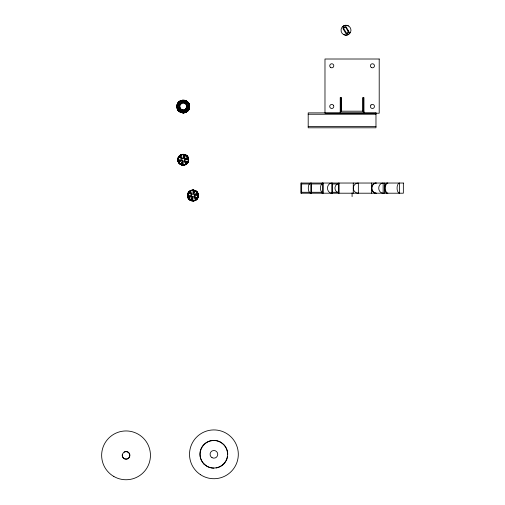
<?xml version="1.0" encoding="UTF-8"?>
<svg xmlns="http://www.w3.org/2000/svg" width="505" height="505" viewBox="0 0 505 505"><rect width="100%" height="100%" fill="white"/><g stroke="black" fill="none" stroke-linecap="round" stroke-linejoin="round"><path stroke-width="0.76" d="M177.81 159.731C177.495 152.744 188.971 152.744 188.655 159.731C188.971 166.719 177.495 166.719 177.81 159.731L177.855 159.024M187.532 195.511C187.216 188.523 198.692 188.523 198.377 195.511C198.692 202.499 187.216 202.499 187.532 195.511L187.576 194.804M182.526 165.11L183.233 165.154M183.94 154.36L183.233 154.309M192.247 200.883L192.954 200.933M193.661 190.132L192.954 190.088M181.832 164.971L181.156 164.744M184.634 154.498L185.31 154.726M191.553 200.744L190.877 200.517M194.356 190.271L195.031 190.499M348.5 25.919L346.007 25.25L343.52 25.919L343.621 28.52L346.676 33.298L348.418 31.992L347.453 29.296M321.912 193.03A5.082 2.544 -90 0 0 322.569 193.207L322.02 192.241A4.261 2.134 -90 0 1 320.441 188.125A4.261 2.134 -90 0 1 322.02 184.003L322.569 183.037A5.082 2.544 -90 0 0 321.912 183.214M180.525 164.428L180.657 164.194A5.151 5.151 0 0 1 180.657 155.275L180.525 155.035A5.422 5.422 0 0 1 188.655 159.731A5.422 5.422 0 0 1 180.525 164.428A5.422 5.422 0 0 1 180.525 155.035M185.941 155.035L186.534 155.433M190.246 200.207L190.379 199.967A5.151 5.151 0 0 1 190.379 191.048L190.246 190.814M195.662 190.814L196.256 191.206M337.959 183.965L338.659 183.037L338.659 193.207L337.706 192.241A4.261 3.693 -90 0 1 334.973 188.125A4.261 3.693 -90 0 1 337.706 184.003L332.296 183.965M179.931 164.037L180.657 164.194A5.151 5.151 0 0 0 188.384 159.731L188.655 159.731M189.653 199.81A5.422 5.422 0 0 1 190.877 190.499A5.422 5.422 0 0 1 198.332 196.218A5.422 5.422 0 0 1 189.653 199.81L190.379 199.967A5.151 5.151 0 0 0 198.105 195.511L198.377 195.511M179.401 163.57L178.934 163.033M187.065 155.9L187.532 156.43M189.123 199.342L188.655 198.812M196.786 191.673L197.253 192.209M343.735 28.091L345.691 27.264L348.418 31.992M178.536 162.446L178.221 161.808M187.929 157.023L188.245 157.661M188.258 198.219L187.942 197.588M197.651 192.796L197.966 193.434M348.5 34.548L346.007 35.211L343.52 34.548A4.981 4.981 0 0 1 343.52 25.919A4.981 4.981 0 0 1 350.988 30.231A4.981 4.981 0 0 1 343.52 34.548M177.994 161.139L177.855 160.439M188.472 158.33L188.611 159.024M187.715 196.912L187.576 196.218M198.194 194.103L198.332 194.804M183.233 112.905L185.928 112.312L184.811 112.432L186.421 112.053L187.153 111.207L186.421 112.053L188.232 110.033L187.74 111.043L189.217 108.714L188.516 109.585L189.388 108.184L189.312 107.066L189.388 108.184L189.602 106.536L189.009 103.847L189.123 104.958L188.75 103.355L187.904 102.616L188.75 103.355L186.888 101.316L187.544 102.225L185.411 100.552L186.282 101.252L184.88 100.381L182.128 100.261L183.233 100.438L180.537 100.76L181.655 100.646L180.045 101.019L179.313 101.865L180.045 101.019L178.012 102.881L178.921 102.225L177.249 104.358L177.949 103.487L177.078 104.888L176.958 107.641L177.135 106.536L177.457 109.231L177.343 108.114L177.716 109.724L178.562 110.456L177.716 109.724L179.578 111.756L178.921 110.847L181.055 112.527L180.184 111.82L182.677 112.886L181.655 112.432L183.233 112.905L184.293 112.546M340.231 111.195L363.953 111.195M308.195 114.244L375.973 114.244M308.195 126.439L375.973 126.439M301.649 183.965L309.893 183.965M311.13 183.965L322.165 183.965M301.649 192.279L309.893 192.279M311.13 192.279L322.165 192.279M332.296 192.279L337.959 192.279M188.611 160.439L188.384 159.731A5.151 5.151 0 0 0 180.657 155.275L181.156 154.726M198.332 196.218L198.105 195.511A5.151 5.151 0 0 0 190.379 191.048L190.877 190.499M177.994 158.33L178.221 157.661M188.472 161.139L188.245 161.808M187.715 194.103L187.942 193.434M198.194 196.912L197.966 197.588M348.324 32.345L349.031 32.554M220.647 442.21L223.696 444.539A13.837 13.837 0 0 1 227.749 454.323M178.536 157.023L178.934 156.43M187.929 162.446L187.532 163.033M188.258 192.796L188.655 192.209M197.651 198.219L197.253 198.812M203.957 463.981A13.831 13.831 0 0 0 227.086 457.77A13.831 13.831 0 0 0 210.143 440.84A13.831 13.831 0 0 0 203.957 463.981L206.993 466.304A13.837 13.837 0 0 0 213.912 468.154M179.401 155.9L179.931 155.433M187.065 163.57L186.534 164.037M189.123 191.673L189.653 191.206M196.786 199.342L196.256 199.81M185.941 164.428L185.31 164.744M195.662 200.207L195.031 200.517M191.553 190.271L192.247 190.132M194.356 200.744L193.661 200.883M181.832 154.498L182.526 154.36M184.634 164.971L183.94 165.11M384.627 183.037L384.627 193.207M371.554 183.037L371.554 193.207M363.953 113.227L363.953 97.642L362.596 97.642L362.596 111.195M363.278 97.642L363.278 111.195M353.266 183.037L353.266 193.207M352.092 192.828L352.092 196.596M341.588 111.195L341.588 97.642L340.231 97.642L340.231 113.227M340.913 97.642L340.913 111.195M339.07 183.037L339.07 193.207M332.29 183.037L332.29 193.207M323.276 183.037L323.276 193.207M322.569 183.037L322.569 193.207M311.534 183.037L311.534 193.207M301.649 183.037L301.649 193.207M227.578 456.488A13.837 13.837 0 0 1 226.24 460.604M225.893 461.242A13.837 13.837 0 0 1 220.83 466.304M220.199 466.645A13.837 13.837 0 0 1 216.077 467.983M204.134 464.108A13.837 13.837 0 0 1 220.805 442.329M124.129 452.026A3.844 3.844 0 0 1 129.76 454.355A3.844 3.844 0 0 1 126.048 459.197A3.844 3.844 0 0 1 122.336 454.355M387.171 193.207A5.082 2.544 -90 0 1 384.627 188.125A5.082 2.544 -90 0 1 387.171 183.037M375.96 193.207A5.082 4.4 -90 0 1 371.554 188.125A5.082 4.4 -90 0 1 375.96 183.037M376.364 193.207A5.082 4.4 -90 0 1 371.964 188.125A5.082 4.4 -90 0 1 376.364 183.037M387.872 193.207A5.082 2.544 -90 0 1 385.334 188.125A5.082 2.544 -90 0 1 387.872 183.037M350.022 32.547A4.633 4.633 0 0 1 349.283 33.507M342.731 26.954A4.633 4.633 0 0 1 343.69 26.222M176.914 105.715C175.506 114.521 190.259 115.153 189.596 106.246C189.533 98.058 176.188 98.664 176.87 106.826L176.914 105.715M189.325 106.258L189.552 107.357L189.325 106.258M177.968 105.608L177.93 106.536L178.6 106.536L178.637 105.728L177.968 105.608M179.307 105.842L179.275 106.536L179.95 106.536L179.976 105.962L179.307 105.842M183.006 164.882L183.706 165.135L183.006 164.882M183.466 154.315L182.785 154.599L183.466 154.315M186.515 106.536L186.49 107.111L187.159 107.23L187.191 106.536L186.515 106.536M187.866 106.536L187.828 107.35L188.498 107.464L188.535 106.536L187.866 106.536M192.727 200.655L193.428 200.908L192.727 200.655M193.188 190.095L192.506 190.379L193.188 190.095M182.785 164.864L182.059 165.028L182.785 164.864M183.706 154.334L184.35 154.707L183.706 154.334M192.506 200.643L191.78 200.801L192.506 200.643M193.428 190.107L194.071 190.48L193.428 190.107M182.45 112.583L183.523 112.899L182.45 112.583M184.054 100.217L182.955 100.445L184.054 100.217M177.937 158.557L178.101 159.283L177.937 158.557M188.365 160.18L188.529 160.906L188.365 160.18M187.658 194.337L187.822 195.063L187.658 194.337M198.086 195.959L198.25 196.685L198.086 195.959M182.431 111.1L182.311 111.763L181.402 111.561L181.636 110.923L182.431 111.1M182.665 109.774L182.545 110.437L181.869 110.286L182.103 109.648L182.665 109.774M183.921 102.641L183.801 103.304L184.363 103.424L184.596 102.786L183.921 102.641M184.155 101.316L184.035 101.978L184.83 102.155L185.064 101.518L184.155 101.316M182.337 164.807L181.604 164.901L182.337 164.807M184.173 154.391L184.78 154.82L184.173 154.391M192.058 200.58L191.326 200.681L192.058 200.58M193.895 190.17L194.501 190.6L193.895 190.17M181.92 112.495L180.803 112.426L181.92 112.495M184.603 100.312L185.556 100.899L184.603 100.312M178.063 158.103L178.158 158.841L178.063 158.103M188.308 160.628L188.403 161.366L188.308 160.628M187.784 193.882L187.879 194.614L187.784 193.882M198.029 196.401L198.124 197.139L198.029 196.401M343.248 27.718L343.015 28.602L345.95 33.696L346.758 33.911L348.816 32.718L349.031 31.91L346.064 26.771L345.256 26.557L343.248 27.718M177.343 104.112L177.274 105.229L177.343 104.112M189.192 107.849L189.123 108.966L189.457 107.906A6.369 6.369 0 0 0 181.308 100.463A6.369 6.369 0 0 0 178.934 111.239A6.369 6.369 0 0 0 189.457 107.906L189.192 107.849M181.472 164.573L180.727 164.542L181.472 164.573M185.089 154.637L185.613 155.161L185.089 154.637M191.193 200.352L190.448 200.321L191.193 200.352M194.81 190.417L195.334 190.941L194.81 190.417M178.606 103.866L178.252 104.724L178.884 104.952L179.193 104.207L178.606 103.866M179.78 104.541L179.515 105.185L180.146 105.412L180.367 104.882L179.78 104.541M186.32 107.66L186.099 108.19L186.686 108.531L186.951 107.893L186.32 107.66M187.582 108.12L187.273 108.872L187.86 109.206L188.214 108.354L187.582 108.12M178.423 157.232L178.391 157.97L178.423 157.232M188.075 161.493L188.043 162.238L188.075 161.493M188.144 193.005L188.112 193.75L188.144 193.005M197.796 197.272L197.764 198.011L197.796 197.272M181.055 164.403L180.317 164.308L181.055 164.403M185.524 154.82L185.998 155.388L185.524 154.82M190.776 200.176L190.038 200.081L190.776 200.176M195.246 190.593L195.719 191.168L195.246 190.593M180.424 111.952L179.363 111.599L180.424 111.952M186.162 100.88L186.938 101.694L186.162 100.88M178.663 156.821L178.562 157.554L178.663 156.821M187.904 161.909L187.803 162.648L187.904 161.909M188.384 192.594L188.283 193.333L188.384 192.594M197.625 197.689L197.524 198.421L197.625 197.689M180.916 110.544L180.582 111.132L179.799 110.633L180.234 110.109L180.916 110.544M181.592 109.383L181.251 109.964L180.67 109.591L181.106 109.074L181.592 109.383M185.209 103.108L184.874 103.689L185.36 103.998L185.796 103.481L185.209 103.108M185.884 101.947L185.55 102.528L186.231 102.963L186.667 102.446L185.884 101.947M181.2 163.254L180.859 163.841A4.747 4.747 0 0 0 183.233 164.478L183.233 163.797L181.2 163.254M181.876 162.08L181.541 162.667L183.233 163.121L183.233 162.446L181.876 162.08M182.557 160.906L182.217 161.493L183.233 161.764L183.233 161.089L182.557 160.906M184.249 157.97L183.908 158.557L183.233 158.381L183.233 157.699L184.249 157.97M184.925 156.796L184.59 157.383L183.233 157.023L183.233 156.342L184.925 156.796M185.606 155.622L185.266 156.209L183.233 155.666L183.233 154.991A4.747 4.747 0 0 1 185.606 155.622M190.922 199.033L190.581 199.62A4.747 4.747 0 0 0 192.954 200.251L192.954 199.576L190.922 199.033M191.597 197.859L191.262 198.446L192.954 198.901L192.954 198.219L191.597 197.859M192.279 196.685L191.938 197.272L192.954 197.543L192.954 196.868L192.279 196.685M193.97 193.75L193.63 194.337L192.954 194.154L192.954 193.478L193.97 193.75M194.646 192.575L194.311 193.162L192.954 192.796L192.954 192.121L194.646 192.575M195.328 191.401L194.987 191.988L192.954 191.445L192.954 190.764A4.747 4.747 0 0 1 195.328 191.401M178.17 102.666L177.817 103.733L178.17 102.666M188.649 109.345L188.296 110.406L188.649 109.345M180.279 163.955L179.572 163.734L180.279 163.955M186.345 155.294L186.711 155.938L186.345 155.294M190 199.727L189.293 199.507L190 199.727M196.066 191.067L196.432 191.711L196.066 191.067M180.354 156.859L179.711 157.699L179.123 157.358A4.747 4.747 0 0 1 180.859 155.622L181.2 156.209L180.354 156.859M180.834 157.339L180.298 158.04L180.885 158.381L181.876 157.383L181.541 156.796L180.834 157.339M181.794 158.299L181.472 158.715L182.059 159.056L182.557 158.557L182.217 157.97L181.794 158.299M184.407 160.413L183.908 160.906L184.249 161.493L184.994 160.748L184.407 160.413M185.581 161.089L184.59 162.08L184.925 162.667L186.168 161.43L185.581 161.089M186.755 161.764L185.266 163.254L185.606 163.841A4.747 4.747 0 0 0 187.342 162.105L186.755 161.764M190.076 192.632L189.432 193.478L188.845 193.137A4.747 4.747 0 0 1 190.581 191.401L190.922 191.988L190.076 192.632M190.555 193.112L190.019 193.813L190.606 194.154L191.597 193.162L191.262 192.575L190.555 193.112M191.515 194.071L191.193 194.494L191.78 194.829L192.279 194.337L191.938 193.75L191.515 194.071M194.128 196.186L193.63 196.685L193.97 197.272L194.715 196.527L194.128 196.186M195.302 196.868L194.311 197.859L194.646 198.446L195.889 197.202L195.302 196.868M196.477 197.543L194.987 199.033L195.328 199.62A4.747 4.747 0 0 0 197.064 197.884L196.477 197.543M370.986 105.015L370.664 105.438A2.033 2.033 0 0 0 372.248 108.48A2.033 2.033 0 0 0 374.338 105.76A2.033 2.033 0 0 0 370.986 105.015M179.237 156.07L179.016 156.777L179.237 156.07M187.45 162.686L187.229 163.399L187.45 162.686M188.958 191.85L188.737 192.556L188.958 191.85M197.171 198.465L196.95 199.172L197.171 198.465M179.919 163.677L179.237 163.399L179.919 163.677M186.717 155.578L187.033 156.253L186.717 155.578M189.64 199.456L188.958 199.172L189.64 199.456M196.439 191.357L196.754 192.033L196.439 191.357M179.117 111.043L178.183 110.425L179.117 111.043M187.532 101.833L188.068 102.818L187.532 101.833M179.799 102.446L179.168 103.127L179.685 103.563L180.234 102.963L179.799 102.446M180.67 103.481L180.203 103.992L180.714 104.428L181.106 103.998L180.67 103.481M185.752 108.651L185.36 109.074L185.796 109.591L186.263 109.08L185.752 108.651M186.781 109.516L186.231 110.109L186.667 110.633L187.298 109.945L186.781 109.516M179.572 155.736L179.288 156.424L179.572 155.736M187.178 163.046L186.894 163.734L187.178 163.046M189.293 191.515L189.009 192.197L189.293 191.515M196.899 198.818L196.615 199.507L196.899 198.818M179.344 101.492L178.726 102.427L179.344 101.492M187.74 110.652L187.121 111.586L187.74 110.652M179.685 109.516L179.168 109.945L178.606 109.206L179.193 108.872L179.685 109.516M180.714 108.651L180.203 109.08L179.78 108.531L180.367 108.19L180.714 108.651M186.263 103.992L185.752 104.428L186.099 104.882L186.686 104.541L186.263 103.992M187.298 103.127L186.781 103.563L187.273 104.207L187.86 103.866L187.298 103.127M179.288 163.046L178.663 162.648L179.288 163.046M187.387 156.247L187.576 156.967L187.387 156.247M189.009 198.818L188.384 198.421L189.009 198.818M197.108 192.026L197.297 192.74L197.108 192.026M180.317 155.161L179.919 155.786L180.317 155.161M186.547 163.677L186.143 164.308L186.547 163.677M190.038 190.934L189.64 191.565L190.038 190.934M196.268 199.456L195.871 200.081L196.268 199.456M179.016 162.686L178.423 162.238L179.016 162.686M187.677 156.626L187.803 157.358L187.677 156.626M188.737 198.465L188.144 198.011L188.737 198.465M197.398 192.399L197.524 193.131L197.398 192.399M178.095 109.825L177.35 108.985L178.095 109.825M188.599 103.102L188.864 104.194L188.599 103.102M180.727 154.921L180.279 155.515L180.727 154.921M186.187 163.955L185.739 164.542L186.187 163.955M190.448 190.701L190 191.288L190.448 190.701M195.908 199.727L195.46 200.321L195.908 199.727M179.711 161.764L179.123 162.105A4.747 4.747 0 0 1 178.486 159.731L179.168 159.731L179.711 161.764M180.885 161.089L180.298 161.43L179.843 159.731L180.525 159.731L180.885 161.089M182.059 160.413L181.472 160.748L181.2 159.731L181.876 159.731L182.059 160.413M184.994 158.715L184.407 159.056L184.59 159.731L185.266 159.731L184.994 158.715M186.168 158.04L185.581 158.381L185.941 159.731L186.623 159.731L186.168 158.04M187.342 157.358L186.755 157.699L187.298 159.731L187.98 159.731A4.747 4.747 0 0 0 187.342 157.358M189.432 197.543L188.845 197.884A4.747 4.747 0 0 1 188.207 195.511L188.889 195.511L189.432 197.543M190.606 196.868L190.019 197.202L189.564 195.511L190.246 195.511L190.606 196.868M191.78 196.186L191.193 196.527L190.922 195.511L191.597 195.511L191.78 196.186M194.715 194.494L194.128 194.829L194.311 195.511L194.987 195.511L194.715 194.494M195.889 193.813L195.302 194.154L195.662 195.511L196.344 195.511L195.889 193.813M197.064 193.137L196.477 193.478L197.019 195.511L197.701 195.511A4.747 4.747 0 0 0 197.064 193.137M180.784 100.653L179.944 101.398L180.784 100.653M186.522 111.674L185.682 112.419L186.522 111.674M181.402 101.518L180.582 101.947L180.916 102.528L181.636 102.155L181.402 101.518M181.869 102.786L181.251 103.108L181.592 103.689L182.103 103.424L181.869 102.786M184.874 109.383L184.363 109.648L184.596 110.286L185.209 109.964L184.874 109.383M185.55 110.544L184.83 110.923L185.064 111.561L185.884 111.132L185.55 110.544M178.562 161.909L178.063 161.366L178.562 161.909M188.144 157.44L188.144 158.185L188.144 157.44M188.283 197.689L187.784 197.139L188.283 197.689M197.865 193.219L197.865 193.958L197.865 193.219M181.604 154.562L181.055 155.067L181.604 154.562M185.411 164.403L184.862 164.901L185.411 164.403M191.326 190.341L190.776 190.839L191.326 190.341M195.132 200.176L194.583 200.681L195.132 200.176M178.884 108.12L178.252 108.354L177.968 107.464L178.637 107.35L178.884 108.12M180.146 107.66L179.515 107.893L179.307 107.23L179.976 107.111L180.146 107.66M186.951 105.185L186.32 105.412L186.49 105.962L187.159 105.842L186.951 105.185M188.214 104.724L187.582 104.952L187.828 105.728L188.498 105.608L188.214 104.724M178.391 161.493L177.937 160.906L178.391 161.493M188.327 157.882L188.264 158.62L188.327 157.882M188.112 197.272L187.658 196.685L188.112 197.272M198.048 193.655L197.985 194.393L198.048 193.655M177.419 108.379L176.92 107.382L177.419 108.379M189.306 104.611L189.28 105.728L189.306 104.611M182.059 154.442L181.472 154.896L182.059 154.442M184.994 164.573L184.407 165.028L184.994 164.573M191.78 190.215L191.193 190.669L191.78 190.215M194.715 200.352L194.128 200.801L194.715 200.352M182.393 100.224L181.39 100.722L182.393 100.224M185.076 112.35L184.073 112.855L185.076 112.35M178.158 160.628L177.817 159.971L178.158 160.628M188.573 158.791L188.378 159.511L188.573 158.791M187.879 196.401L187.538 195.744L187.879 196.401M198.295 194.57L198.099 195.284L198.295 194.57M183.233 101.196L182.311 101.316L182.431 101.978L183.233 101.871L183.233 101.196M183.233 102.547L182.545 102.641L182.665 103.304L183.233 103.228L183.233 102.547M183.801 109.774L183.233 109.85L183.233 110.526L183.921 110.437L183.801 109.774M184.035 111.1L183.233 111.201L183.233 111.883L184.155 111.763L184.035 111.1M182.999 154.315L182.337 154.663L182.999 154.315M184.129 164.807L183.466 165.148L184.129 164.807M192.721 190.095L192.058 190.435L192.721 190.095M193.851 200.58L193.188 200.927L193.851 200.58M178.101 160.18L177.817 159.498L178.101 160.18M188.636 159.258L188.378 159.959L188.636 159.258M187.822 195.959L187.538 195.271L187.822 195.959M198.358 195.037L198.099 195.732L198.358 195.037M379.204 59.009L324.98 59.009L324.98 113.227L379.204 113.227L379.204 59.009M375.973 112.886L308.195 112.886L308.195 127.797L375.973 127.797L375.973 112.886M403.35 183.037L300.835 183.037L300.835 193.207L403.35 193.207L403.35 183.037M333.521 105.438L333.199 105.015A2.033 2.033 0 0 0 329.847 105.76A2.033 2.033 0 0 0 331.937 108.48A2.033 2.033 0 0 0 333.521 105.438M399.613 193.207L399.613 183.037A5.082 2.544 -90 0 0 397.069 188.125A5.082 2.544 -90 0 0 399.613 193.207M383.144 193.207L383.144 183.037A5.082 4.4 -90 0 0 378.737 188.125A5.082 4.4 -90 0 0 383.144 193.207M358.354 193.207L358.354 183.037A5.082 5.082 0 0 0 353.266 188.125A5.082 5.082 0 0 0 358.354 193.207M331.886 193.207L331.886 183.037A5.082 4.4 -90 0 0 327.48 188.125A5.082 4.4 -90 0 0 331.886 193.207M310.834 193.207L310.834 183.037A5.082 2.544 -90 0 0 308.29 188.125A5.082 2.544 -90 0 0 310.834 193.207M179.3 110.841A5.826 5.826 0 0 0 188.927 107.786A5.826 5.826 0 0 0 181.472 100.981A5.826 5.826 0 0 0 179.3 110.841M200.409 474.643A24.398 24.398 0 0 0 238.265 455.857A24.398 24.398 0 0 0 203.067 432.469A24.398 24.398 0 0 0 200.409 474.643M211.993 457.65A3.844 3.844 0 0 0 217.756 454.323A3.844 3.844 0 0 0 211.993 450.997A3.844 3.844 0 0 0 211.993 457.65M113.846 476.48A24.398 24.398 0 0 0 150.446 455.352A24.398 24.398 0 0 0 113.846 434.218A24.398 24.398 0 0 0 113.846 476.48M123.422 457.978A3.712 3.712 0 0 0 129.633 456.312A3.712 3.712 0 0 0 125.088 451.767A3.712 3.712 0 0 0 123.422 457.978M371.409 67.55A2.033 2.033 0 0 0 374.458 65.789A2.033 2.033 0 0 0 371.409 64.028A2.033 2.033 0 0 0 371.409 67.55M330.743 67.55A2.033 2.033 0 0 0 333.792 65.789A2.033 2.033 0 0 0 330.743 64.028A2.033 2.033 0 0 0 330.743 67.55"/></g></svg>
